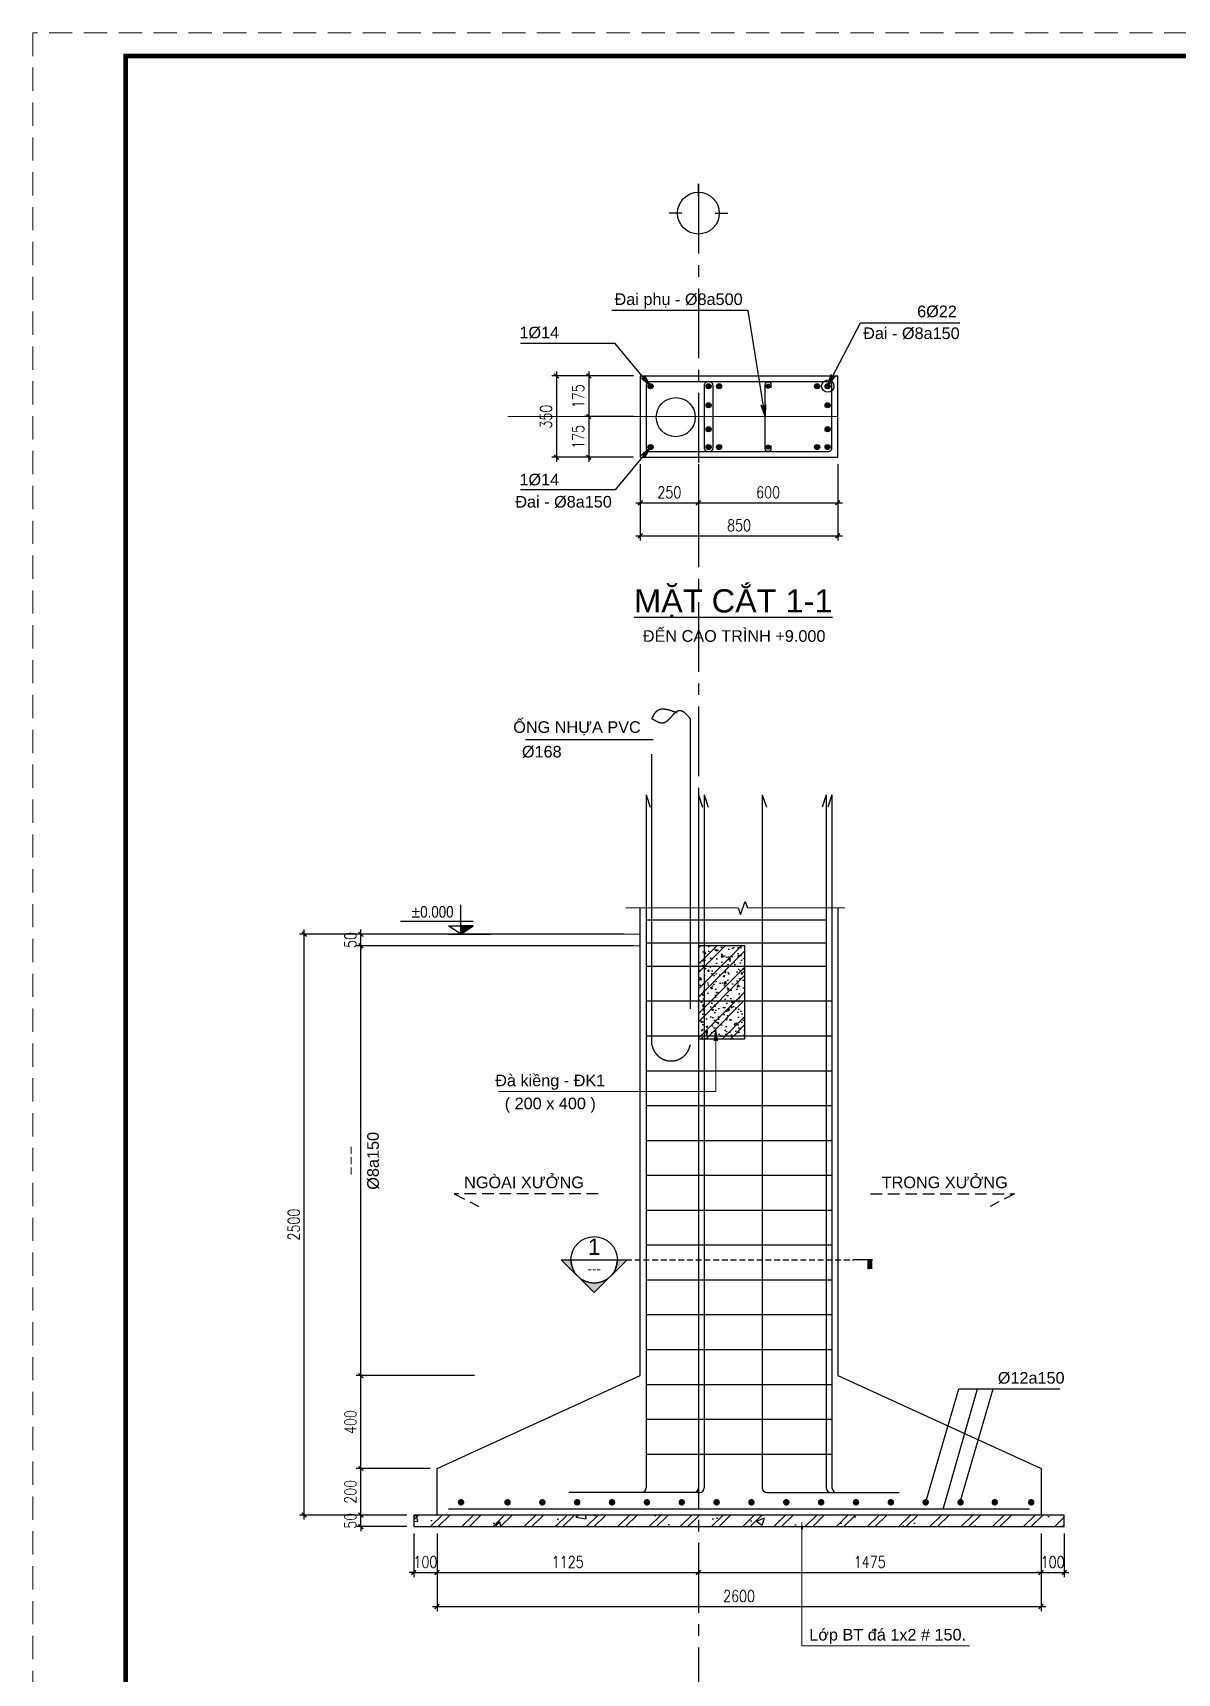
# Model space of a CAD drawing. Header units: inches. Extents: x 651127 to 1529722, y 768575 to 1021311.
# Drawn here: x 1090288 to 1114916, y 855638 to 890941 of the extents above; entities that cross this region are included whole.
import ezdxf
from ezdxf.enums import TextEntityAlignment as Align

# ---------------------------------------------------------------- set-up
doc = ezdxf.new("R2010")
doc.units = ezdxf.units.IN
doc.header["$LTSCALE"] = 1000
doc.header["$MEASUREMENT"] = 0
for name, pattern in [('CENTER2', [1.125, 0.75, -0.125, 0.125, -0.125]), ('CENTERX2', [101.6, 63.5, -12.7, 12.7, -12.7]), ('DASHDOTX2', [2, 1, -0.5, 0, -0.5]), ('HIDDEN', [0.375, 0.25, -0.125]), ('HIDDEN2', [0.1875, 0.125, -0.0625])]:
    doc.linetypes.add(name, pattern=pattern)
doc.layers.get('DEFPOINTS').update_dxf_attribs({"color": 8, "lineweight": 9})
for name, color, linetype in [('DWGshare.com_1', 7, 'Continuous'), ('DWGshare.com_10', 7, 'Continuous'), ('DWGshare.com_11', 143, 'Continuous'), ('DWGshare.com_15', 1, 'Continuous'), ('DWGshare.com_16', 2, 'Continuous'), ('DWGshare.com_19', 136, 'Continuous'), ('DWGshare.com_2', 147, 'Continuous'), ('DWGshare.com_25', 154, 'Continuous'), ('DWGshare.com_3', 7, 'Continuous'), ('DWGshare.com_30', 3, 'Continuous'), ('DWGshare.com_31', 1, 'Continuous'), ('DWGshare.com_4', 8, 'CENTER2'), ('DWGshare.com_43', 61, 'HIDDEN'), ('DWGshare.com_44', 3, 'Continuous'), ('DWGshare.com_6', 40, 'Continuous'), ('DWGshare.com_9', 8, 'Continuous')]:
    doc.layers.add(name, color=color, linetype=linetype)
doc.layers.add('DWGshare.com_23', color=147, linetype='Continuous', lineweight=0)
doc.layers.add('DWGshare.com_42', color=8, linetype='CENTERX2', lineweight=18)
doc.styles.add('DWGshare.com_1', font='VHELVCN.TTF')
doc.styles.add('DWGshare.com_14', font='romans.shx', dxfattribs={"width": 0.8})
doc.styles.add('DWGshare.com_15', font='romans.shx', dxfattribs={"width": 0.8})
doc.styles.add('DWGshare.com_2', font='VHELVEB.TTF')
doc.styles.add('DWGshare.com_4', font='romans.shx', dxfattribs={"width": 0.8})
doc.styles.add('DWGshare.com_6', font='VHELVEN.TTF')
doc.dimstyles.new('DWGshare.com_11', dxfattribs={"dimscale": 100, "dimtxt": 2.5, "dimasz": 1.5, "dimexe": 1.5, "dimexo": 1.5, "dimgap": 0.9, "dimtad": 1, "dimdec": 0, "dimlfac": 0.2, "dimzin": 0, "dimdsep": 46, "dimtxsty": 'DWGshare.com_15', "dimcen": 4, "dimdle": 2, "dimclrd": 136, "dimclre": 136, "dimclrt": 7, "dimadec": 0, "dimazin": 0, "dimtfac": 1, "dimtdec": 0, "dimtix": 1, "dimtmove": 2, "dimatfit": 3, "dimfxl": 1, "dimtolj": 1, "dimtzin": 0, "dimlwd": -1, "dimlwe": -1, "dimarcsym": 0})
doc.dimstyles.new('DWGshare.com_3', dxfattribs={"dimscale": 100, "dimtxt": 2.5, "dimasz": 1, "dimexe": 1, "dimexo": 1.5, "dimgap": 1, "dimtad": 1, "dimdec": 0, "dimlfac": 0.2, "dimzin": 0, "dimdsep": 46, "dimtxsty": 'DWGshare.com_4', "dimblk": 'DWGshare.com_1', "dimcen": 1.5, "dimdle": 1, "dimclrd": 256, "dimclre": 256, "dimclrt": 7, "dimadec": 0, "dimazin": 0, "dimtfac": 1, "dimtdec": 0, "dimtix": 1, "dimtmove": 2, "dimatfit": 3, "dimfxl": 1, "dimtolj": 1, "dimtzin": 0, "dimarcsym": 0})
doc.dimstyles.new('DWGshare.com_4', dxfattribs={"dimscale": 100, "dimtxt": 2.5, "dimasz": 2, "dimexe": 1, "dimexo": 1.5, "dimgap": 1, "dimtad": 1, "dimdec": 0, "dimlfac": 0.5, "dimzin": 0, "dimdsep": 46, "dimtxsty": 'DWGshare.com_4', "dimblk": 'DWGshare.com_6', "dimcen": 1.5, "dimdle": 1, "dimclrd": 256, "dimclre": 256, "dimclrt": 7, "dimadec": 0, "dimazin": 0, "dimtfac": 1, "dimtdec": 0, "dimtix": 1, "dimtmove": 2, "dimatfit": 3, "dimldrblk": 'DWGshare.com_6', "dimfxl": 1, "dimtolj": 1, "dimtzin": 0, "dimarcsym": 0})
doc.dimstyles.new('DWGshare.com_9', dxfattribs={"dimscale": 200, "dimtxt": 2.5, "dimasz": 1.5, "dimexe": 1.5, "dimexo": 1.5, "dimgap": 1, "dimtad": 1, "dimdec": 0, "dimzin": 0, "dimdsep": 46, "dimtxsty": 'DWGshare.com_14', "dimblk": 'DWGshare.com_1', "dimcen": 3, "dimdle": 1.5, "dimclrd": 252, "dimclre": 252, "dimclrt": 7, "dimadec": 0, "dimazin": 0, "dimtfac": 1, "dimtdec": 0, "dimtix": 1, "dimtmove": 2, "dimatfit": 3, "dimfxl": 1, "dimtolj": 1, "dimtzin": 0, "dimlwd": -1, "dimlwe": -1, "dimarcsym": 0})

# ---------------------------------------------------------------- blocks, each defined once
blk = doc.blocks.new('DWGshare.com_1')
at = {"color": 0, "linetype": 'ByBlock', "const_width": 0.3}
blk.add_lwpolyline([(-0.5, -0.5), (0.5, 0.5)], dxfattribs=at)
blk = doc.blocks.new('*D275')
at = {"layer": 'DEFPOINTS', "color": 0, "transparency": 16777216}
for p in [(1097348, 871542), (1103167, 871542), (1103362, 871292)]:
    blk.add_point(p, dxfattribs=at)
at = {"layer": 'DWGshare.com_2', "lineweight": -2, "transparency": 16777216}
for p, q in [((1097348, 871542), (1097348, 871642)), ((1103017, 871542), (1097248, 871542)), ((1103212, 871292), (1097248, 871292)), ((1097348, 871292), (1097348, 871542)), ((1097348, 871292), (1097348, 871192))]:
    blk.add_line(p, q, dxfattribs=at)
at = {"layer": 'DWGshare.com_2', "lineweight": -2, "transparency": 16777216, "xscale": 100, "yscale": 100, "zscale": 100}
for p, rotation in [((1097348, 871542), 270), ((1097348, 871292), 90)]:
    blk.add_blockref('DWGshare.com_1', p, dxfattribs=dict(at, rotation=rotation))
at = {"layer": 'DWGshare.com_2', "color": 7, "transparency": 16777216, "insert": (1097123, 871417), "char_height": 250, "attachment_point": 5, "rotation": 90, "style": 'DWGshare.com_4'}
blk.add_mtext('\\A1;50', dxfattribs=at)
blk = doc.blocks.new('*D277')
at = {"layer": 'DEFPOINTS', "color": 0, "transparency": 16777216}
for p in [(1098987, 858792), (1104612, 858393), (1104612, 857805)]:
    blk.add_point(p, dxfattribs=at)
at = {"layer": 'DWGshare.com_2', "lineweight": -2, "transparency": 16777216}
for p, q in [((1098987, 858642), (1098987, 857705)), ((1104612, 858243), (1104612, 857705)), ((1098887, 857805), (1104712, 857805))]:
    blk.add_line(p, q, dxfattribs=at)
at = {"layer": 'DWGshare.com_2', "lineweight": -2, "transparency": 16777216, "xscale": 100, "yscale": 100, "zscale": 100, "rotation": 180}
blk.add_blockref('DWGshare.com_1', (1098987, 857805), dxfattribs=at)
at = {"layer": 'DWGshare.com_2', "lineweight": -2, "transparency": 16777216, "xscale": 100, "yscale": 100, "zscale": 100}
blk.add_blockref('DWGshare.com_1', (1104612, 857805), dxfattribs=at)
at = {"layer": 'DWGshare.com_2', "color": 7, "transparency": 16777216, "insert": (1101800, 858030), "char_height": 250, "attachment_point": 5, "style": 'DWGshare.com_4'}
blk.add_mtext('\\A1;1125', dxfattribs=at)
blk = doc.blocks.new('*D278')
at = {"layer": 'DEFPOINTS', "color": 0, "transparency": 16777216}
for p in [(1098987, 858592), (1111987, 858592), (1111987, 857072)]:
    blk.add_point(p, dxfattribs=at)
at = {"layer": 'DWGshare.com_2', "lineweight": -2, "transparency": 16777216}
for p, q in [((1098987, 858442), (1098987, 856972)), ((1111987, 858442), (1111987, 856972)), ((1098887, 857072), (1112087, 857072))]:
    blk.add_line(p, q, dxfattribs=at)
at = {"layer": 'DWGshare.com_2', "lineweight": -2, "transparency": 16777216, "xscale": 100, "yscale": 100, "zscale": 100, "rotation": 180}
blk.add_blockref('DWGshare.com_1', (1098987, 857072), dxfattribs=at)
at = {"layer": 'DWGshare.com_2', "lineweight": -2, "transparency": 16777216, "xscale": 100, "yscale": 100, "zscale": 100}
blk.add_blockref('DWGshare.com_1', (1111987, 857072), dxfattribs=at)
at = {"layer": 'DWGshare.com_2', "color": 7, "transparency": 16777216, "insert": (1105487, 857297), "char_height": 250, "attachment_point": 5, "style": 'DWGshare.com_4'}
blk.add_mtext('\\A1;2600', dxfattribs=at)
blk = doc.blocks.new('*D280')
at = {"layer": 'DEFPOINTS', "color": 0, "transparency": 16777216}
for p in [(1098487, 858792), (1098987, 858792), (1098987, 857805)]:
    blk.add_point(p, dxfattribs=at)
at = {"layer": 'DWGshare.com_2', "lineweight": -2, "transparency": 16777216}
for p, q in [((1098487, 858642), (1098487, 857705)), ((1098987, 858642), (1098987, 857705)), ((1098487, 857805), (1098387, 857805)), ((1098487, 857805), (1098987, 857805)), ((1098987, 857805), (1099087, 857805))]:
    blk.add_line(p, q, dxfattribs=at)
at = {"layer": 'DWGshare.com_2', "lineweight": -2, "transparency": 16777216, "xscale": 100, "yscale": 100, "zscale": 100}
blk.add_blockref('DWGshare.com_1', (1098487, 857805), dxfattribs=at)
at = {"layer": 'DWGshare.com_2', "lineweight": -2, "transparency": 16777216, "xscale": 100, "yscale": 100, "zscale": 100, "rotation": 180}
blk.add_blockref('DWGshare.com_1', (1098987, 857805), dxfattribs=at)
at = {"layer": 'DWGshare.com_2', "color": 7, "transparency": 16777216, "insert": (1098737, 858030), "char_height": 250, "attachment_point": 5, "style": 'DWGshare.com_4'}
blk.add_mtext('\\A1;100', dxfattribs=at)
blk = doc.blocks.new('*D287')
at = {"layer": 'DEFPOINTS', "color": 0, "transparency": 16777216}
for p in [(1096129, 871542), (1097475, 871542), (1098487, 859042)]:
    blk.add_point(p, dxfattribs=at)
at = {"layer": 'DWGshare.com_2', "lineweight": -2, "transparency": 16777216}
for p, q in [((1096129, 858942), (1096129, 871642)), ((1097325, 871542), (1096029, 871542)), ((1098337, 859042), (1096029, 859042))]:
    blk.add_line(p, q, dxfattribs=at)
at = {"layer": 'DWGshare.com_2', "lineweight": -2, "transparency": 16777216, "xscale": 100, "yscale": 100, "zscale": 100}
for p, rotation in [((1096129, 871542), 90), ((1096129, 859042), 270)]:
    blk.add_blockref('DWGshare.com_1', p, dxfattribs=dict(at, rotation=rotation))
at = {"layer": 'DWGshare.com_2', "color": 7, "transparency": 16777216, "insert": (1095904, 865292), "char_height": 250, "attachment_point": 5, "rotation": 90, "style": 'DWGshare.com_4'}
blk.add_mtext('\\A1;2500', dxfattribs=at)
blk = doc.blocks.new('*D288')
at = {"layer": 'DEFPOINTS', "color": 0, "transparency": 16777216}
for p in [(1097348, 871292), (1102449, 871292), (1099947, 862042)]:
    blk.add_point(p, dxfattribs=at)
at = {"layer": 'DWGshare.com_2', "lineweight": -2, "transparency": 16777216}
for p, q in [((1102299, 871292), (1097248, 871292)), ((1097348, 861942), (1097348, 871392)), ((1099797, 862042), (1097248, 862042))]:
    blk.add_line(p, q, dxfattribs=at)
at = {"layer": 'DWGshare.com_2', "lineweight": -2, "transparency": 16777216, "xscale": 100, "yscale": 100, "zscale": 100}
for p, rotation in [((1097348, 871292), 90), ((1097348, 862042), 270)]:
    blk.add_blockref('DWGshare.com_1', p, dxfattribs=dict(at, rotation=rotation))
at = {"layer": 'DWGshare.com_2', "color": 7, "transparency": 16777216, "insert": (1097123, 866667), "char_height": 250, "attachment_point": 5, "rotation": 90, "style": 'DWGshare.com_4'}
blk.add_mtext('\\A1;---', dxfattribs=at)
blk = doc.blocks.new('*D289')
at = {"layer": 'DEFPOINTS', "color": 0, "transparency": 16777216}
for p in [(1097348, 862042), (1099947, 862042), (1098987, 860042)]:
    blk.add_point(p, dxfattribs=at)
at = {"layer": 'DWGshare.com_2', "lineweight": -2, "transparency": 16777216}
for p, q in [((1097348, 859942), (1097348, 862142)), ((1099797, 862042), (1097248, 862042)), ((1098837, 860042), (1097248, 860042))]:
    blk.add_line(p, q, dxfattribs=at)
at = {"layer": 'DWGshare.com_2', "lineweight": -2, "transparency": 16777216, "xscale": 100, "yscale": 100, "zscale": 100}
for p, rotation in [((1097348, 862042), 90), ((1097348, 860042), 270)]:
    blk.add_blockref('DWGshare.com_1', p, dxfattribs=dict(at, rotation=rotation))
at = {"layer": 'DWGshare.com_2', "color": 7, "transparency": 16777216, "insert": (1097123, 861042), "char_height": 250, "attachment_point": 5, "rotation": 90, "style": 'DWGshare.com_4'}
blk.add_mtext('\\A1;400', dxfattribs=at)
blk = doc.blocks.new('*D290')
at = {"layer": 'DEFPOINTS', "color": 0, "transparency": 16777216}
for p in [(1097348, 860042), (1098987, 860042), (1098487, 859042)]:
    blk.add_point(p, dxfattribs=at)
at = {"layer": 'DWGshare.com_2', "lineweight": -2, "transparency": 16777216}
for p, q in [((1098837, 860042), (1097248, 860042)), ((1097348, 858942), (1097348, 860142)), ((1098337, 859042), (1097248, 859042))]:
    blk.add_line(p, q, dxfattribs=at)
at = {"layer": 'DWGshare.com_2', "lineweight": -2, "transparency": 16777216, "xscale": 100, "yscale": 100, "zscale": 100}
for p, rotation in [((1097348, 860042), 90), ((1097348, 859042), 270)]:
    blk.add_blockref('DWGshare.com_1', p, dxfattribs=dict(at, rotation=rotation))
at = {"layer": 'DWGshare.com_2', "color": 7, "transparency": 16777216, "insert": (1097123, 859542), "char_height": 250, "attachment_point": 5, "rotation": 90, "style": 'DWGshare.com_4'}
blk.add_mtext('\\A1;200', dxfattribs=at)
blk = doc.blocks.new('*D291')
at = {"layer": 'DEFPOINTS', "color": 0, "transparency": 16777216}
for p in [(1097348, 859042), (1098487, 859042), (1098487, 858792)]:
    blk.add_point(p, dxfattribs=at)
at = {"layer": 'DWGshare.com_2', "lineweight": -2, "transparency": 16777216}
for p, q in [((1098337, 859042), (1097248, 859042)), ((1097348, 859042), (1097348, 859142)), ((1097348, 858792), (1097348, 859042)), ((1098337, 858792), (1097248, 858792)), ((1097348, 858792), (1097348, 858692))]:
    blk.add_line(p, q, dxfattribs=at)
at = {"layer": 'DWGshare.com_2', "lineweight": -2, "transparency": 16777216, "xscale": 100, "yscale": 100, "zscale": 100}
for p, rotation in [((1097348, 859042), 270), ((1097348, 858792), 90)]:
    blk.add_blockref('DWGshare.com_1', p, dxfattribs=dict(at, rotation=rotation))
at = {"layer": 'DWGshare.com_2', "color": 7, "transparency": 16777216, "insert": (1097123, 858917), "char_height": 250, "attachment_point": 5, "rotation": 90, "style": 'DWGshare.com_4'}
blk.add_mtext('\\A1;50', dxfattribs=at)
blk = doc.blocks.new('*D292')
at = {"layer": 'DEFPOINTS', "color": 0, "transparency": 16777216}
for p in [(1111987, 858792), (1112487, 858792), (1112487, 857805)]:
    blk.add_point(p, dxfattribs=at)
at = {"layer": 'DWGshare.com_2', "lineweight": -2, "transparency": 16777216}
for p, q in [((1111987, 858642), (1111987, 857705)), ((1112487, 858642), (1112487, 857705)), ((1111987, 857805), (1111887, 857805)), ((1111987, 857805), (1112487, 857805)), ((1112487, 857805), (1112587, 857805))]:
    blk.add_line(p, q, dxfattribs=at)
at = {"layer": 'DWGshare.com_2', "lineweight": -2, "transparency": 16777216, "xscale": 100, "yscale": 100, "zscale": 100}
blk.add_blockref('DWGshare.com_1', (1111987, 857805), dxfattribs=at)
at = {"layer": 'DWGshare.com_2', "lineweight": -2, "transparency": 16777216, "xscale": 100, "yscale": 100, "zscale": 100, "rotation": 180}
blk.add_blockref('DWGshare.com_1', (1112487, 857805), dxfattribs=at)
at = {"layer": 'DWGshare.com_2', "color": 7, "transparency": 16777216, "insert": (1112237, 858030), "char_height": 250, "attachment_point": 5, "style": 'DWGshare.com_4'}
blk.add_mtext('\\A1;100', dxfattribs=at)
blk = doc.blocks.new('*D293')
at = {"layer": 'DEFPOINTS', "color": 0, "transparency": 16777216}
for p in [(1111987, 858792), (1104612, 858393), (1111987, 857805)]:
    blk.add_point(p, dxfattribs=at)
at = {"layer": 'DWGshare.com_2', "lineweight": -2, "transparency": 16777216}
for p, q in [((1111987, 858642), (1111987, 857705)), ((1104612, 858243), (1104612, 857705)), ((1104512, 857805), (1112087, 857805))]:
    blk.add_line(p, q, dxfattribs=at)
at = {"layer": 'DWGshare.com_2', "lineweight": -2, "transparency": 16777216, "xscale": 100, "yscale": 100, "zscale": 100, "rotation": 180}
blk.add_blockref('DWGshare.com_1', (1104612, 857805), dxfattribs=at)
at = {"layer": 'DWGshare.com_2', "lineweight": -2, "transparency": 16777216, "xscale": 100, "yscale": 100, "zscale": 100}
blk.add_blockref('DWGshare.com_1', (1111987, 857805), dxfattribs=at)
at = {"layer": 'DWGshare.com_2', "color": 7, "transparency": 16777216, "insert": (1108300, 858030), "char_height": 250, "attachment_point": 5, "style": 'DWGshare.com_4'}
blk.add_mtext('\\A1;1475', dxfattribs=at)
blk = doc.blocks.new('DWGshare.com_6')
at = {"linetype": 'CENTER2'}
blk.add_hatch(color=256, dxfattribs=at).paths.add_polyline_path([(-1.3, 0.22), (-1, 0), (-1.3, -0.22), (0, 0)])
blk.add_line((0, 0), (-1, 0), dxfattribs=at)
blk.add_lwpolyline([(-1.3, 0.22), (0, 0), (-1.3, -0.22), (-1, 0), (-1.3, 0.22)], dxfattribs=at)
blk = doc.blocks.new('*D302')
at = {"layer": 'DEFPOINTS', "color": 0, "transparency": 16777216}
for p in [(1103362, 881805), (1104612, 881805), (1104612, 880826)]:
    blk.add_point(p, dxfattribs=at)
at = {"layer": 'DWGshare.com_19', "lineweight": -2, "transparency": 16777216}
for p, q in [((1103362, 881655), (1103362, 880726)), ((1104612, 881655), (1104612, 880726)), ((1103262, 880826), (1104712, 880826))]:
    blk.add_line(p, q, dxfattribs=at)
at = {"layer": 'DWGshare.com_19', "lineweight": -2, "transparency": 16777216, "xscale": 100, "yscale": 100, "zscale": 100, "rotation": 180}
blk.add_blockref('DWGshare.com_1', (1103362, 880826), dxfattribs=at)
at = {"layer": 'DWGshare.com_19', "lineweight": -2, "transparency": 16777216, "xscale": 100, "yscale": 100, "zscale": 100}
blk.add_blockref('DWGshare.com_1', (1104612, 880826), dxfattribs=at)
at = {"layer": 'DWGshare.com_19', "color": 7, "transparency": 16777216, "insert": (1103987, 881051), "char_height": 250, "attachment_point": 5, "style": 'DWGshare.com_4'}
blk.add_mtext('\\A1;250', dxfattribs=at)
blk = doc.blocks.new('*D303')
at = {"layer": 'DEFPOINTS', "color": 0, "transparency": 16777216}
for p in [(1104612, 881805), (1107612, 881805), (1107612, 880826)]:
    blk.add_point(p, dxfattribs=at)
at = {"layer": 'DWGshare.com_19', "lineweight": -2, "transparency": 16777216}
for p, q in [((1104612, 881655), (1104612, 880726)), ((1107612, 881655), (1107612, 880726)), ((1104512, 880826), (1107712, 880826))]:
    blk.add_line(p, q, dxfattribs=at)
at = {"layer": 'DWGshare.com_19', "lineweight": -2, "transparency": 16777216, "xscale": 100, "yscale": 100, "zscale": 100, "rotation": 180}
blk.add_blockref('DWGshare.com_1', (1104612, 880826), dxfattribs=at)
at = {"layer": 'DWGshare.com_19', "lineweight": -2, "transparency": 16777216, "xscale": 100, "yscale": 100, "zscale": 100}
blk.add_blockref('DWGshare.com_1', (1107612, 880826), dxfattribs=at)
at = {"layer": 'DWGshare.com_19', "color": 7, "transparency": 16777216, "insert": (1106112, 881051), "char_height": 250, "attachment_point": 5, "style": 'DWGshare.com_4'}
blk.add_mtext('\\A1;600', dxfattribs=at)
blk = doc.blocks.new('*D304')
at = {"layer": 'DEFPOINTS', "color": 0, "transparency": 16777216}
for p in [(1103362, 881605), (1107612, 881605), (1107612, 880116)]:
    blk.add_point(p, dxfattribs=at)
at = {"layer": 'DWGshare.com_19', "lineweight": -2, "transparency": 16777216}
for p, q in [((1103362, 881455), (1103362, 880016)), ((1107612, 881455), (1107612, 880016)), ((1103262, 880116), (1107712, 880116))]:
    blk.add_line(p, q, dxfattribs=at)
at = {"layer": 'DWGshare.com_19', "lineweight": -2, "transparency": 16777216, "xscale": 100, "yscale": 100, "zscale": 100, "rotation": 180}
blk.add_blockref('DWGshare.com_1', (1103362, 880116), dxfattribs=at)
at = {"layer": 'DWGshare.com_19', "lineweight": -2, "transparency": 16777216, "xscale": 100, "yscale": 100, "zscale": 100}
blk.add_blockref('DWGshare.com_1', (1107612, 880116), dxfattribs=at)
at = {"layer": 'DWGshare.com_19', "color": 7, "transparency": 16777216, "insert": (1105487, 880341), "char_height": 250, "attachment_point": 5, "style": 'DWGshare.com_4'}
blk.add_mtext('\\A1;850', dxfattribs=at)
blk = doc.blocks.new('*D305')
at = {"layer": 'DEFPOINTS', "color": 0, "transparency": 16777216}
for p in [(1103362, 883555), (1102251, 882680), (1103362, 882680)]:
    blk.add_point(p, dxfattribs=at)
at = {"layer": 'DWGshare.com_19', "lineweight": -2, "transparency": 16777216}
for p, q in [((1102251, 883655), (1102251, 882580)), ((1103212, 883555), (1102151, 883555)), ((1103212, 882680), (1102151, 882680))]:
    blk.add_line(p, q, dxfattribs=at)
at = {"layer": 'DWGshare.com_19', "lineweight": -2, "transparency": 16777216, "xscale": 100, "yscale": 100, "zscale": 100}
for p, rotation in [((1102251, 883555), 90), ((1102251, 882680), 270)]:
    blk.add_blockref('DWGshare.com_1', p, dxfattribs=dict(at, rotation=rotation))
at = {"layer": 'DWGshare.com_19', "color": 7, "transparency": 16777216, "insert": (1102026, 883117), "char_height": 250, "attachment_point": 5, "rotation": 90, "style": 'DWGshare.com_4'}
blk.add_mtext('\\A1;175', dxfattribs=at)
blk = doc.blocks.new('*D306')
at = {"layer": 'DEFPOINTS', "color": 0, "transparency": 16777216}
for p in [(1103362, 882680), (1102251, 881805), (1103362, 881805)]:
    blk.add_point(p, dxfattribs=at)
at = {"layer": 'DWGshare.com_19', "lineweight": -2, "transparency": 16777216}
for p, q in [((1103212, 882680), (1102151, 882680)), ((1102251, 882780), (1102251, 881705)), ((1103212, 881805), (1102151, 881805))]:
    blk.add_line(p, q, dxfattribs=at)
at = {"layer": 'DWGshare.com_19', "lineweight": -2, "transparency": 16777216, "xscale": 100, "yscale": 100, "zscale": 100}
for p, rotation in [((1102251, 882680), 90), ((1102251, 881805), 270)]:
    blk.add_blockref('DWGshare.com_1', p, dxfattribs=dict(at, rotation=rotation))
at = {"layer": 'DWGshare.com_19', "color": 7, "transparency": 16777216, "insert": (1102026, 882242), "char_height": 250, "attachment_point": 5, "rotation": 90, "style": 'DWGshare.com_4'}
blk.add_mtext('\\A1;175', dxfattribs=at)
blk = doc.blocks.new('*D307')
at = {"layer": 'DEFPOINTS', "color": 0, "transparency": 16777216}
for p in [(1103162, 883555), (1101557, 881805), (1103162, 881805)]:
    blk.add_point(p, dxfattribs=at)
at = {"layer": 'DWGshare.com_19', "lineweight": -2, "transparency": 16777216}
for p, q in [((1101557, 883655), (1101557, 881705)), ((1103012, 883555), (1101457, 883555)), ((1103012, 881805), (1101457, 881805))]:
    blk.add_line(p, q, dxfattribs=at)
at = {"layer": 'DWGshare.com_19', "lineweight": -2, "transparency": 16777216, "xscale": 100, "yscale": 100, "zscale": 100}
for p, rotation in [((1101557, 883555), 90), ((1101557, 881805), 270)]:
    blk.add_blockref('DWGshare.com_1', p, dxfattribs=dict(at, rotation=rotation))
at = {"layer": 'DWGshare.com_19', "color": 7, "transparency": 16777216, "insert": (1101332, 882680), "char_height": 250, "attachment_point": 5, "rotation": 90, "style": 'DWGshare.com_4'}
blk.add_mtext('\\A1;350', dxfattribs=at)
blk = doc.blocks.new('DWGshare.com_2')
for p, q in [((0, 320), (0, 560)), ((-320, 0), (-560, 0)), ((320, 0), (560, 0)), ((0, -320), (0, -560))]:
    blk.add_line(p, q)
blk.add_circle((0, 0), 400)
at = {"linetype": 'Continuous', "style": 'DWGshare.com_2'}
blk.add_attdef('2', text='', height=350, dxfattribs=at).set_placement((0, 0), align=Align.MIDDLE_CENTER)
blk = doc.blocks.new('*U462')
h = blk.add_hatch(color=256)
edge = h.paths.add_edge_path()
edge.add_line((183356, 206715), (183563, 206715))
edge.add_line((183563, 206715), (182856, 206008))
edge.add_line((182856, 206008), (182149, 206715))
edge.add_line((182149, 206715), (182356, 206715))
edge.add_arc((182856, 206715), 500, 180, 360)
blk.add_hatch(color=256).paths.add_polyline_path([(188844, 206515), (188754, 206515), (188754, 206715), (188844, 206715)])
for p, q in [((182356, 206715), (183356, 206715)), ((188844, 206715), (188444, 206715)), ((188754, 206515), (188754, 206715))]:
    blk.add_line(p, q)
at = {"color": 143, "linetype": 'HIDDEN2'}
blk.add_line((183356, 206715), (188444, 206715), dxfattribs=at)
blk.add_lwpolyline([(183356, 206715), (183563, 206715), (182856, 206008), (182149, 206715), (182356, 206715, 1)], format="xyb", close=True)
blk.add_circle((182856, 206715), 500)
at = {"style": 'DWGshare.com_2', "flags": 8}
blk.add_attdef('A', text='', height=350, dxfattribs=at).set_placement((182856, 206715), align=Align.BOTTOM_CENTER)
at = {"style": 'DWGshare.com_1', "flags": 8}
blk.add_attdef('S-111', text='', height=250, dxfattribs=at).set_placement((182856, 206653), align=Align.TOP_CENTER)
blk = doc.blocks.new('*U9')
blk.add_hatch(color=256).paths.add_polyline_path([(-371, 181), (-636, 0), (-636, 181)])
for p, q in [((-636, 0), (-636, 631)), ((-1929, 281), (-371, 281)), ((-900, 181), (-636, 181)), ((-636, 0), (-900, 181)), ((-900, 0), (0, 0)), ((-371, 181), (-636, 181)), ((-636, 0), (-371, 181))]:
    blk.add_line(p, q)
at = {"linetype": 'CENTER2', "style": 'DWGshare.com_1'}
blk.add_attdef('CD', text='', height=250, dxfattribs=at).set_placement((-1699, 281), align=Align.BOTTOM_LEFT)
blk.add_attdef('%%P0.000', (771, 355), '', height=250, dxfattribs=at)

msp = doc.modelspace()

# ---------------------------------------------------------------- hatches: boundary and pattern name
at = {"layer": 'DWGshare.com_15'}
for points in [[(1103527.1, 883334.9, 1), (1103637.1, 883334.9, 1)], [(1104777.1, 883334.9, 1), (1104887.1, 883334.9, 1)], [(1105002, 883334.9, 1), (1105112, 883334.9, 1)], [(1106057.1, 883334.9, -1), (1106167.1, 883334.9, -1)], [(1107222.2, 883334.9, -1), (1107112.2, 883334.9, -1)], [(1107447.1, 883334.9, -1), (1107337.1, 883334.9, -1)], [(1103527.1, 882024.9, -1), (1103637.1, 882024.9, -1)], [(1104777.1, 882024.9, -1), (1104887.1, 882024.9, -1)], [(1105002, 882024.9, -1), (1105112, 882024.9, -1)], [(1106167.1, 882024.9, 1), (1106057.1, 882024.9, 1)], [(1107222.2, 882024.9, 1), (1107112.2, 882024.9, 1)], [(1107447.1, 882024.9, 1), (1107337.1, 882024.9, 1)]]:
    msp.add_hatch(color=256, dxfattribs=at).paths.add_polyline_path(points)
h = msp.add_hatch(color=256, dxfattribs=at)
h.paths.add_polyline_path([(1104887.1, 882925.5), (1104777.1, 882925.5, -1)])
h.paths.add_polyline_path([(1104777.1, 882925.5), (1104887.1, 882925.5, -1)])
h = msp.add_hatch(color=256, dxfattribs=at)
h.paths.add_polyline_path([(1107337.1, 882925.5), (1107447.1, 882925.5, 1)])
h.paths.add_polyline_path([(1107447.1, 882925.5), (1107337.1, 882925.5, 1)])
h = msp.add_hatch(color=256, dxfattribs=at)
h.paths.add_polyline_path([(1104887.1, 882409.7), (1104777.1, 882409.7, 1)])
h.paths.add_polyline_path([(1104777.1, 882409.7), (1104887.1, 882409.7, 1)])
h = msp.add_hatch(color=256, dxfattribs=at)
h.paths.add_polyline_path([(1107337.1, 882409.7), (1107447.1, 882409.7, -1)])
h.paths.add_polyline_path([(1107447.1, 882409.7), (1107337.1, 882409.7, -1)])
at = {"layer": 'DWGshare.com_25'}
h = msp.add_hatch(dxfattribs=at)
h.set_pattern_fill('ANSI32', color=256, scale=1000, style=0)
h.set_pattern_definition([(45, (812169.72, 772022.26), (-265.16504, 265.16504), []), (45, (812346.5, 772022.26), (-265.16504, 265.16504), [])])
h.paths.add_polyline_path([(1105612.1, 871291.9), (1104612.1, 871291.9), (1104612.1, 869291.9), (1105612.1, 869291.9)])
h = msp.add_hatch(dxfattribs=at)
h.set_pattern_fill('AR-CONC', color=256, scale=50, style=0)
h.set_pattern_definition([(50, (812169.72, 772022.26), (358.6301, -31.37607), [37.5, -412.5]), (355, (812169.72, 772022.26), (-69.37567, 376.09607), [30, -330]), (100.4514, (812199.6, 772019.65), (289.2547, 344.71977), [31.8701, -350.57106]), (46.1842, (812169.72, 772122.26), (533.6205, -82.7595), [56.25, -618.75]), (96.6356, (812214.2, 772115.36), (467.33135, 487.0589), [47.8051, -525.8565]), (351.1842, (812169.7, 772122.26), (467.331, 487.0593), [45, -495]), (21, (812219.72, 772097.26), (298.45353, -201.30945), [37.5, -412.5]), (326, (812219.72, 772097.26), (121.65767, 362.57502), [30, -330]), (71.4514, (812244.6, 772080.5), (420.1113, 161.26525), [31.8701, -350.57106]), (37.5, (812169.72, 772022.26), (6.07993, 166.446927), [0, -326, 0, -335, 0, -331.25]), (7.5, (812169.72, 772022.26), (131.53477, 197.20586), [0, -191, 0, -318.5, 0, -126.25]), (327.5, (812058.22, 772022.26), (266.91122, -11.277436), [0, -125, 0, -390, 0, -517.5]), (317.5, (812008.22, 772022.26), (291.59308, 50.05249), [0, -162.5, 0, -259, 0, -367.5])])
h.paths.add_polyline_path([(1105612.1, 871291.9), (1104612.1, 871291.9), (1104612.1, 869291.9), (1105612.1, 869291.9)])
at = {"layer": 'DWGshare.com_9'}
h = msp.add_hatch(dxfattribs=at)
h.set_pattern_fill('BETONG', color=256, scale=250, style=0, pattern_type=2)
h.set_pattern_definition([(50, (-8e-10, 61397.7), (1793.1505, -156.8803), [187.5, -2062.5]), (355, (-8e-10, 61397.7), (-346.8783, 1880.4803), [150, -1650]), (100.4514, (149.4, 61384.6), (1446.2735, 1723.5989), [159.3505, -1752.8553]), (46.1842, (-8e-10, 61897.7), (2668.1026, -413.7975), [281.25, -3093.75]), (96.6356, (222.3, 61863.2), (2336.657, 2435.2947), [239.0257, -2629.2825]), (351.1842, (-8e-10, 61897.7), (2336.655, 2435.2965), [225, -2475]), (21, (250, 61772.7), (1492.2676, -1006.5472), [187.5, -2062.5]), (326, (250, 61772.7), (608.2883, 1812.875), [150, -1650]), (71.4514, (374.4, 61688.8), (2100.5566, 806.3262), [159.3505, -1752.8553]), (37.5, (-8e-10, 61397.7), (30.39964, 832.23463), [0, -1630, 0, -1675, 0, -1656.25]), (7.5, (-8e-10, 61397.7), (657.67384, 986.0293), [0, -955, 0, -1592.5, 0, -631.25]), (327.5, (-557.5, 61397.7), (1334.5561, -56.38718), [0, -625, 0, -1950, 0, -2587.5]), (317.5, (-807.5, 61397.7), (1457.9654, 250.2625), [0, -812.5, 0, -1295, 0, -1837.5]), (45, (-8e-10, 61397.7), (-335.87572, 335.87572), []), (45, (-8e-10, 61560.2), (-335.87572, 335.87572), [])])
h.paths.add_polyline_path([(1098487.1, 858791.9), (1112487.1, 858791.9), (1112487.1, 859041.9), (1098487.1, 859041.9)])

# ---------------------------------------------------------------- linework, layer by layer
for p, q in [((1105467.4, 872106.4), (1105517.4, 871969.1)), ((1105517.4, 871969.1), (1105617.4, 872243.8)), ((1105617.4, 872243.8), (1105667.4, 872106.4))]:
    msp.add_line(p, q)
at = {"layer": 'DEFPOINTS', "linetype": 'HIDDEN', "ltscale": 2}
msp.add_lwpolyline([(1090287.6, 831540.9), (1174387.6, 831540.9), (1174387.6, 890940.9), (1090287.6, 890940.9)], close=True, dxfattribs=at)
at = {"layer": 'DWGshare.com_1', "const_width": 100}
msp.add_lwpolyline([(1092287.6, 832040.9), (1173887.6, 832040.9), (1173887.6, 890440.9), (1092287.6, 890440.9)], close=True, dxfattribs=at)
at = {"layer": 'DWGshare.com_11', "linetype": 'HIDDEN', "ltscale": 50}
msp.add_lwpolyline([(1104612.1, 869291.9), (1105612.1, 869291.9), (1105612.1, 871291.9), (1104612.1, 871291.9)], close=True, dxfattribs=at)
msp.add_lwpolyline([(1104612.1, 869291.9), (1105612.1, 869291.9), (1105612.1, 871291.9), (1104612.1, 871291.9)], close=True, dxfattribs=at)
at = {"layer": 'DWGshare.com_11'}
msp.add_lwpolyline([(1098487.1, 858791.9), (1112487.1, 858791.9), (1112487.1, 859041.9), (1098487.1, 859041.9)], close=True, dxfattribs=at)
at = {"layer": 'DWGshare.com_15'}
for centre, radius in [((1103582.1, 883334.9), 55), ((1104832.1, 883334.9), 55), ((1105057, 883334.9), 55), ((1107167.2, 883334.9), 55), ((1107392.1, 883334.9), 55), ((1104125.5, 882669.1), 420), ((1104832.1, 882925.5), 55), ((1107392.1, 882925.5), 55), ((1104832.1, 882409.7), 55), ((1107392.1, 882409.7), 55), ((1103582.1, 882024.9), 55), ((1104832.1, 882024.9), 55), ((1105057, 882024.9), 55), ((1107167.2, 882024.9), 55), ((1107392.1, 882024.9), 55)]:
    msp.add_circle(centre, radius, dxfattribs=at)
at = {"layer": 'DWGshare.com_19'}
msp.add_circle((1107396.3, 883337.9), 131.4, dxfattribs=at)
at = {"layer": 'DWGshare.com_23'}
for p, q in [((1103362.1, 871541.9), (1098285.4, 871541.9)), ((1103362.1, 871291.9), (1098285.4, 871291.9))]:
    msp.add_line(p, q, dxfattribs=at)
at = {"layer": 'DWGshare.com_23', "linetype": 'Continuous'}
for points in [[(1103049.4, 872106.4), (1105467.4, 872106.4)], [(1105667.4, 872106.4), (1107763.8, 872106.4)]]:
    msp.add_lwpolyline(points, dxfattribs=at)
at = {"layer": 'DWGshare.com_3'}
msp.add_lwpolyline([(1107612.1, 881804.9), (1107612.1, 883554.9), (1103362.1, 883554.9), (1103362.1, 881804.9)], close=True, dxfattribs=at)
msp.add_lwpolyline([(1107612.1, 872106.4), (1107612.1, 862041.9), (1111987.1, 860041.9), (1111987.1, 859041.9), (1098987.1, 859041.9), (1098987.1, 860041.9), (1103362.1, 862041.9), (1103362.1, 872106.4)], dxfattribs=at)
at = {"layer": 'DWGshare.com_30'}
for points in [[(1107407.1, 881929.9, 0.4142136), (1107487.1, 882009.9), (1107487.1, 883349.9, 0.4142136), (1107407.1, 883429.9), (1103567.1, 883429.9, 0.4142136), (1103487.1, 883349.9), (1103487.1, 882009.9, 0.4142136), (1103567.1, 881929.9)], [(1104846.4, 881929.9, 0.4142136), (1104926.4, 882009.9), (1104926.4, 883349.9, 0.4142136), (1104846.4, 883429.9), (1103567.1, 883429.9, 0.4142136), (1103487.1, 883349.9), (1103487.1, 882009.9, 0.4142136), (1103567.1, 881929.9)], [(1107407.1, 881929.9, 0.4142136), (1107487.1, 882009.9), (1107487.1, 883349.9, 0.4142136), (1107407.1, 883429.9), (1104817.1, 883429.9, 0.4142136), (1104737.1, 883349.9), (1104737.1, 882009.9, 0.4142136), (1104817.1, 881929.9)]]:
    msp.add_lwpolyline(points, format="xyb", close=True, dxfattribs=at)
msp.add_lwpolyline([(1106173.2, 882061.7), (1106173.2, 881991, -1), (1106051, 881991), (1106051, 883368.8, -1), (1106173.2, 883368.8), (1106173.2, 883298.1)], format="xyb", dxfattribs=at)
at = {"layer": 'DWGshare.com_31'}
for p, q in [((1103487.1, 874541.9), (1103487.1, 859628.5)), ((1103487.1, 874541.9), (1103575.8, 874275.9)), ((1104612.1, 874541.9), (1104612.1, 859628.5)), ((1104612.1, 874541.9), (1104700.8, 874275.9)), ((1104737.1, 874541.9), (1104737.1, 859628.5)), ((1104737.1, 874541.9), (1104825.8, 874275.9)), ((1105987.1, 874541.9), (1105987.1, 859628.5)), ((1105987.1, 874541.9), (1106075.8, 874275.9)), ((1107362.1, 874541.9), (1107273.5, 874275.9)), ((1107362.1, 874541.9), (1107362.1, 859628.5)), ((1107487.1, 874541.9), (1107398.5, 874275.9)), ((1107487.1, 874541.9), (1107487.1, 859628.5)), ((1103512.1, 859528.5), (1101826.2, 859528.5)), ((1104637.1, 859528.5), (1103372.9, 859528.5)), ((1106087.1, 859528.5), (1108930.8, 859528.5)), ((1111737.1, 859166.9), (1099237.1, 859166.9))]:
    msp.add_line(p, q, dxfattribs=at)
for centre, start, end in [((1103387.1, 859628.5), 270, 0), ((1104512.1, 859628.5), 270, 0), ((1104637.1, 859628.5), 270, 0), ((1106087.1, 859628.5), 180, 270), ((1107462.1, 859628.5), 180, 270), ((1107587.1, 859628.5), 180, 270)]:
    msp.add_arc(centre, 100, start, end, dxfattribs=at)
at = {"layer": 'DWGshare.com_4', "ltscale": 2}
msp.add_line((1104612.1, 887689.8), (1104612.1, 838520.6), dxfattribs=at)
at = {"layer": 'DWGshare.com_42', "linetype": 'DASHDOTX2', "ltscale": 300}
msp.add_line((1100509.5, 882679.9), (1107612.1, 882679.9), dxfattribs=at)
at = {"layer": 'DWGshare.com_43', "ltscale": 25}
for p, q in [((1103612.1, 869163.4), (1103612.1, 876182.7)), ((1104437.1, 876182.7), (1104437.1, 869163.4))]:
    msp.add_line(p, q, dxfattribs=at)
msp.add_arc((1104024.6, 869231.5), 418.1, 189.3718, 350.6282, dxfattribs=at)
for points, knots in [([(1103612.1, 876182.7), (1103647.4, 876252.3), (1103752.9, 876460.2), (1103993.8, 876369.8), (1104154.1, 876309.6)], [0, 0, 0, 0, 213.0072148, 636.7409026, 636.7409026, 636.7409026, 636.7409026]), ([(1103612.1, 876182.7), (1103701.9, 876127.9), (1103930.2, 875988.5), (1104162.3, 876497.7), (1104357.3, 876274.3), (1104437.1, 876182.7)], [0, 0, 0, 0, 273.6402025, 696.0278498, 989.2459702, 989.2459702, 989.2459702, 989.2459702])]:
    msp.add_open_spline(points, degree=3, knots=knots, dxfattribs=at)
at = {"layer": 'DWGshare.com_44'}
for p, q in [((1107362.1, 871847.1), (1103487.1, 871847.1)), ((1107362.1, 871347.1), (1103487.1, 871347.1)), ((1107362.1, 870847.1), (1103487.1, 870847.1)), ((1107487.1, 870097.1), (1103487.1, 870097.1)), ((1107487.1, 869347.1), (1103487.1, 869347.1)), ((1107487.1, 868597.1), (1103487.1, 868597.1)), ((1107487.1, 867847.1), (1103487.1, 867847.1)), ((1107487.1, 867097.1), (1103487.1, 867097.1)), ((1107487.1, 866347.1), (1103487.1, 866347.1)), ((1107487.1, 865597.1), (1103487.1, 865597.1)), ((1107487.1, 864847.1), (1103487.1, 864847.1)), ((1107487.1, 864097.1), (1103487.1, 864097.1)), ((1107487.1, 863347.1), (1103487.1, 863347.1)), ((1107487.1, 862597.1), (1103487.1, 862597.1)), ((1107487.1, 861847.1), (1103487.1, 861847.1)), ((1107487.1, 861097.1), (1103487.1, 861097.1)), ((1107487.1, 860347.1), (1103487.1, 860347.1))]:
    msp.add_line(p, q, dxfattribs=at)
at = {"layer": 'DWGshare.com_44', "const_width": 70}
for points in [[(1099468.9, 859315.5, 1), (1099538.9, 859315.5, 1)], [(1100468.9, 859315.5, 1), (1100538.9, 859315.5, 1)], [(1101218.9, 859315.5, 1), (1101288.9, 859315.5, 1)], [(1101968.9, 859315.5, 1), (1102038.9, 859315.5, 1)], [(1102718.9, 859315.5, 1), (1102788.9, 859315.5, 1)], [(1103468.9, 859315.5, 1), (1103538.9, 859315.5, 1)], [(1104218.9, 859315.5, 1), (1104288.9, 859315.5, 1)], [(1104968.9, 859315.5, 1), (1105038.9, 859315.5, 1)], [(1105718.9, 859315.5, 1), (1105788.9, 859315.5, 1)], [(1106468.9, 859315.5, 1), (1106538.9, 859315.5, 1)], [(1107218.9, 859315.5, 1), (1107288.9, 859315.5, 1)], [(1107968.9, 859315.5, 1), (1108038.9, 859315.5, 1)], [(1108718.9, 859315.5, 1), (1108788.9, 859315.5, 1)], [(1109468.9, 859315.5, 1), (1109538.9, 859315.5, 1)], [(1110218.9, 859315.5, 1), (1110288.9, 859315.5, 1)], [(1110955, 859315.5, 1), (1111025, 859315.5, 1)], [(1111739.9, 859315.5, 1), (1111809.9, 859315.5, 1)]]:
    msp.add_lwpolyline(points, format="xyb", close=True, dxfattribs=at)
at = {"layer": 'DWGshare.com_6', "linetype": 'HIDDEN'}
for points in [[(1102456.6, 865955.6), (1099358.8, 865955.6), (1099883.5, 865681)], [(1108315.9, 865955.6), (1111413.6, 865955.6), (1110889, 865681)]]:
    msp.add_lwpolyline(points, dxfattribs=at)

# ---------------------------------------------------------------- block references
at = {"layer": 'DWGshare.com_16', "color": 31, "xscale": 1.125, "yscale": 1.125, "zscale": 1.125}
msp.add_blockref('DWGshare.com_2', (1104612.1, 887059.8), dxfattribs=at)
at = {"layer": 'DWGshare.com_6', "linetype": 'CENTER2'}
ref = msp.add_blockref('*U9', (1100132.8, 871541.9), dxfattribs=at)
ref.add_attrib('CD', '%%p0.000', dxfattribs={"layer": '0', "linetype": 'CENTER2', "height": 250, "style": 'DWGshare.com_1'}).set_placement((1098433.9, 871822.7), align=Align.BOTTOM_LEFT)
at = {"layer": 'DWGshare.com_6', "linetype": 'HIDDEN'}
ref = msp.add_blockref('*U462', (919512.5, 657819.5), dxfattribs=at)
ref.add_attrib('S-111', '---', dxfattribs={"layer": '0', "height": 250, "style": 'DWGshare.com_1'}).set_placement((1102368.2, 864472.1), align=Align.TOP_CENTER)
ref.add_attrib('A', '1', dxfattribs={"layer": '0', "height": 350, "style": 'DWGshare.com_2'}).set_placement((1102368.2, 864534.6), align=Align.BOTTOM_CENTER)

# ---------------------------------------------------------------- texts
at = {"layer": 'DWGshare.com_10', "style": 'DWGshare.com_6'}
for s, height, p in [('Ñai phuï - Þ8a500', 250, (1104186, 885176.3)), ('6Þ22', 250, (1109747.2, 884946)), ('1Þ14', 250, (1101187.7, 884491.1)), ('Ñai - Þ8a150', 250, (1109196.7, 884477.1)), ('1Þ14', 250, (1101187.7, 881326.5)), ('Ñai - Þ8a150', 250, (1101710.4, 880850)), ('%%UMAËT CAÉT 1-1', 500, (1105363.4, 878735.7)), ('ÑEÁN CAO TRÌNH +9.000', 250, (1105381.5, 877995.4)), ('OÁNG NHÖÏA PVC', 250, (1101999.5, 876009.6)), ('Þ168', 250, (1101241.5, 875470.4)), ('Ñaø kieàng - ÑK1', 250, (1101423.9, 868371.7)), ('( 200 x 400 )', 250, (1101423.9, 867868.5)), ('NGOØAI XÖÔÛNG', 250, (1100858.7, 866236.8)), ('TRONG XÖÔÛNG', 250, (1109913.8, 866236.8)), ('Þ12a150', 250, (1111774.5, 861994.2)), ('Lôùp BT ñaù 1x2 # 150.', 250, (1108685.8, 856437.3))]:
    msp.add_text(s, height=height, dxfattribs=at).set_placement(p, align=Align.MIDDLE)
msp.add_text('Þ8a150', height=250, rotation=90, dxfattribs=at).set_placement((1097609.2, 866664.3), align=Align.MIDDLE)

# ---------------------------------------------------------------- dimensions: what is measured, and where the dimension line sits
at = {"layer": 'DWGshare.com_19'}
for base, p1, p2, picture, middle in [((1101556.9, 881804.9), (1103162.1, 883554.9), (1103162.1, 881804.9), '*D307', (1101331.9, 882679.9)), ((1102251.1, 882679.9), (1103362.1, 883554.9), (1103362.1, 882679.9), '*D305', (1102026.1, 883117.4)), ((1102251.1, 881804.9), (1103362.1, 882679.9), (1103362.1, 881804.9), '*D306', (1102026.1, 882242.4))]:
    dim = msp.add_linear_dim(base=base, p1=p1, p2=p2, angle=90, dimstyle='DWGshare.com_3', dxfattribs=at)
    dim.commit()
    dim.dimension.update_dxf_attribs({"geometry": picture, "text_midpoint": middle})
for base, p1, p2, picture, middle in [((1104612.1, 880826.4), (1103362.1, 881804.9), (1104612.1, 881804.9), '*D302', (1103987.1, 881051.4)), ((1107612.1, 880116.1), (1103362.1, 881604.9), (1107612.1, 881604.9), '*D304', (1105487.1, 880341.1)), ((1107612.1, 880826.4), (1104612.1, 881804.9), (1107612.1, 881804.9), '*D303', (1106112.1, 881051.4))]:
    dim = msp.add_linear_dim(base=base, p1=p1, p2=p2, dimstyle='DWGshare.com_3', dxfattribs=at)
    dim.commit()
    dim.dimension.update_dxf_attribs({"geometry": picture, "text_midpoint": middle})
at = {"layer": 'DWGshare.com_2'}
for base, p1, p2, picture, middle in [((1096128.5, 871541.9), (1098487.1, 859041.9), (1097474.8, 871541.9), '*D287', (1095903.5, 865291.9)), ((1097348.3, 871541.9), (1103362.1, 871291.9), (1103167.4, 871541.9), '*D275', (1097123.3, 871416.9)), ((1097348.3, 862041.9), (1098987.1, 860041.9), (1099947.3, 862041.9), '*D289', (1097123.3, 861041.9)), ((1097348.3, 860041.9), (1098487.1, 859041.9), (1098987.1, 860041.9), '*D290', (1097123.3, 859541.9)), ((1097348.3, 859041.9), (1098487.1, 858791.9), (1098487.1, 859041.9), '*D291', (1097123.3, 858916.9))]:
    dim = msp.add_linear_dim(base=base, p1=p1, p2=p2, angle=90, dimstyle='DWGshare.com_3', dxfattribs=at)
    dim.commit()
    dim.dimension.update_dxf_attribs({"geometry": picture, "text_midpoint": middle})
dim = msp.add_linear_dim(base=(1097348.3, 871291.9), p1=(1099947.3, 862041.9), p2=(1102448.8, 871291.9), angle=90, text='---', dimstyle='DWGshare.com_3', dxfattribs=at)
dim.commit()
dim.dimension.update_dxf_attribs({"geometry": '*D288', "text_midpoint": (1097123.3, 866666.9)})
for base, p1, p2, picture, middle in [((1098987.1, 857805.5), (1098487.1, 858791.9), (1098987.1, 858791.9), '*D280', (1098737.1, 858030.5)), ((1104612.1, 857805.5), (1098987.1, 858791.9), (1104612.1, 858392.6), '*D277', (1101799.6, 858030.5)), ((1111987.1, 857072.2), (1098987.1, 858591.9), (1111987.1, 858591.9), '*D278', (1105487.1, 857297.2)), ((1111987.1, 857805.5), (1104612.1, 858392.6), (1111987.1, 858791.9), '*D293', (1108299.6, 858030.5)), ((1112487.1, 857805.5), (1111987.1, 858791.9), (1112487.1, 858791.9), '*D292', (1112237.1, 858030.5))]:
    dim = msp.add_linear_dim(base=base, p1=p1, p2=p2, dimstyle='DWGshare.com_3', dxfattribs=at)
    dim.commit()
    dim.dimension.update_dxf_attribs({"geometry": picture, "text_midpoint": middle})

# ---------------------------------------------------------------- leaders
at = {"layer": 'DWGshare.com_19'}
msp.add_leader([(1103635.7, 875726.7), (1100889.2, 875726.7)], dimstyle='DWGshare.com_3', dxfattribs=at)
at = {"layer": 'DWGshare.com_2'}
for points in [[(1106051, 882679.9), (1105682.7, 884964.7), (1102748.8, 884964.7)], [(1107392.1, 883334.9), (1108098.7, 884698.7), (1110235.1, 884698.7)], [(1103582.1, 883334.9), (1102818.4, 884255.5), (1100784.1, 884255.5)], [(1103582.1, 882024.9), (1102818.4, 881104.3), (1100784.1, 881104.3)]]:
    msp.add_leader(points, dimstyle='DWGshare.com_4', dxfattribs=at)
at = {"layer": 'DWGshare.com_23'}
for points, dimstyle in [([(1104987.1, 869541.9), (1104987.1, 868160), (1100308.9, 868160)], 'DWGshare.com_9'), ([(1109515.3, 859348.6), (1110215.5, 861758.1), (1112394, 861758.1)], 'DWGshare.com_3'), ([(1109877.1, 859166.9), (1110616.9, 861758.1)], 'DWGshare.com_3'), ([(1110253.9, 859350.5), (1110954.1, 861758.1)], 'DWGshare.com_3')]:
    msp.add_leader(points, dimstyle=dimstyle, override={"dimgap": 1, "dimtad": 0}, dxfattribs=at)
msp.add_leader([(1106841.3, 858884.9), (1106841.3, 856225.6), (1110449.8, 856225.6)], dimstyle='DWGshare.com_11', dxfattribs=at)

doc.saveas('drawing.dxf')
